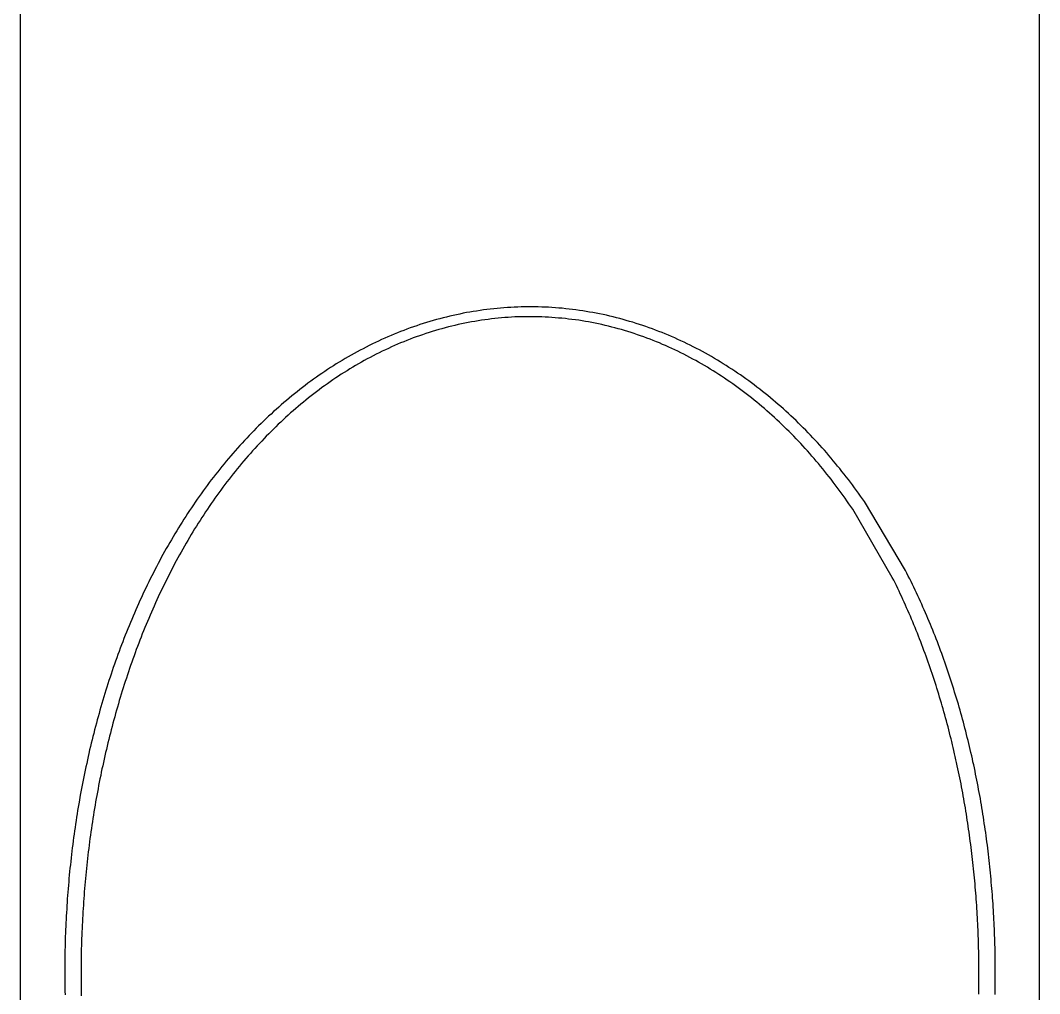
# Model space of a CAD drawing. Header units: millimetres. Extents: x 0 to 3800, y -67 to 2530.
# Drawn here: x 3283.58 to 3294.64, y 881.81 to 892.37 of the extents above; entities that cross this region are included whole.
import ezdxf

# ---------------------------------------------------------------- set-up
doc = ezdxf.new("R2010")
doc.units = ezdxf.units.MM
doc.layers.add('내부선 및 부속', color=4, linetype='Continuous')

msp = doc.modelspace()

# ---------------------------------------------------------------- linework, layer by layer
at = {"layer": '내부선 및 부속', "linetype": 'Continuous'}
for p, q in [((3283.575, 871.664), (3283.575, 913.941)), ((3294.639, 871.664), (3294.639, 913.941)), ((3293.183, 886.4), (3292.737, 887.148)), ((3293.04, 886.325), (3292.61, 887.065))]:
    msp.add_line(p, q, dxfattribs=at)
at = {"layer": '내부선 및 부속', "linetype": 'Continuous', "flags": 128}
for points in [[(3292.737, 887.148), (3292.716, 887.178), (3292.695, 887.209), (3292.673, 887.239), (3292.651, 887.269), (3292.629, 887.299), (3292.607, 887.329), (3292.585, 887.359), (3292.563, 887.388), (3292.54, 887.418), (3292.517, 887.447), (3292.494, 887.476), (3292.471, 887.506), (3292.447, 887.534), (3292.424, 887.563), (3292.4, 887.592), (3292.376, 887.62), (3292.352, 887.649), (3292.328, 887.677), (3292.303, 887.705), (3292.278, 887.733), (3292.254, 887.76), (3292.229, 887.788), (3292.203, 887.815), (3292.178, 887.842), (3292.152, 887.869), (3292.126, 887.896), (3292.1, 887.923), (3292.074, 887.949), (3292.048, 887.975), (3292.021, 888.001), (3291.995, 888.027), (3291.968, 888.053), (3291.94, 888.078), (3291.913, 888.104), (3291.886, 888.129), (3291.858, 888.154), (3291.83, 888.179), (3291.802, 888.203), (3291.774, 888.227), (3291.746, 888.251), (3291.717, 888.275), (3291.688, 888.299), (3291.659, 888.322), (3291.63, 888.345), (3291.601, 888.368), (3291.571, 888.391), (3291.542, 888.414), (3291.512, 888.436), (3291.482, 888.458), (3291.452, 888.48), (3291.421, 888.501), (3291.391, 888.523), (3291.36, 888.544), (3291.329, 888.564), (3291.298, 888.585), (3291.267, 888.605), (3291.236, 888.625), (3291.204, 888.645), (3291.173, 888.665), (3291.141, 888.684), (3291.109, 888.703), (3291.076, 888.722), (3291.044, 888.74), (3291.012, 888.758), (3290.979, 888.776), (3290.946, 888.794), (3290.913, 888.811), (3290.88, 888.828), (3290.847, 888.845), (3290.813, 888.861), (3290.78, 888.877), (3290.746, 888.893), (3290.712, 888.909), (3290.678, 888.924), (3290.644, 888.939), (3290.61, 888.954), (3290.575, 888.968), (3290.541, 888.982), (3290.506, 888.996), (3290.471, 889.009), (3290.436, 889.022), (3290.401, 889.035), (3290.366, 889.047), (3290.331, 889.059), (3290.296, 889.071), (3290.26, 889.083), (3290.225, 889.094), (3290.189, 889.104), (3290.153, 889.115), (3290.117, 889.125), (3290.081, 889.135), (3290.045, 889.144), (3290.009, 889.153), (3289.973, 889.162), (3289.936, 889.17), (3289.9, 889.178), (3289.863, 889.186), (3289.827, 889.193), (3289.79, 889.2), (3289.754, 889.206), (3289.754, 889.206), (3289.717, 889.212), (3289.68, 889.218), (3289.643, 889.224), (3289.606, 889.229), (3289.569, 889.234), (3289.532, 889.238), (3289.495, 889.242), (3289.458, 889.246), (3289.421, 889.249), (3289.384, 889.252), (3289.346, 889.254), (3289.309, 889.257), (3289.272, 889.258), (3289.235, 889.26), (3289.197, 889.261), (3289.16, 889.262), (3289.123, 889.262), (3289.085, 889.262), (3289.048, 889.262), (3289.011, 889.261), (3288.974, 889.26), (3288.936, 889.258), (3288.899, 889.256), (3288.862, 889.254), (3288.825, 889.252), (3288.787, 889.249), (3288.75, 889.245), (3288.713, 889.242), (3288.676, 889.237), (3288.639, 889.233), (3288.602, 889.228), (3288.565, 889.223), (3288.528, 889.217), (3288.492, 889.211), (3288.455, 889.205), (3288.418, 889.199), (3288.382, 889.192), (3288.345, 889.184), (3288.309, 889.176), (3288.272, 889.168), (3288.236, 889.16), (3288.2, 889.151), (3288.163, 889.142), (3288.127, 889.133), (3288.091, 889.123), (3288.055, 889.113), (3288.02, 889.102), (3287.984, 889.092), (3287.948, 889.08), (3287.913, 889.069), (3287.878, 889.057), (3287.842, 889.045), (3287.807, 889.033), (3287.772, 889.02), (3287.737, 889.007), (3287.702, 888.993), (3287.668, 888.98), (3287.633, 888.966), (3287.599, 888.951), (3287.565, 888.937), (3287.531, 888.922), (3287.497, 888.906), (3287.463, 888.891), (3287.429, 888.875), (3287.396, 888.859), (3287.362, 888.842), (3287.329, 888.825), (3287.296, 888.808), (3287.263, 888.791), (3287.23, 888.773), (3287.198, 888.755), (3287.165, 888.737), (3287.133, 888.718), (3287.101, 888.7), (3287.069, 888.681), (3287.037, 888.661), (3287.005, 888.642), (3286.974, 888.622), (3286.942, 888.602), (3286.911, 888.581), (3286.88, 888.561), (3286.849, 888.54), (3286.818, 888.519), (3286.788, 888.498), (3286.758, 888.476), (3286.727, 888.454), (3286.697, 888.432), (3286.668, 888.41), (3286.638, 888.387), (3286.609, 888.364), (3286.579, 888.341), (3286.55, 888.318), (3286.521, 888.295), (3286.493, 888.271), (3286.464, 888.247), (3286.436, 888.223), (3286.408, 888.199), (3286.38, 888.174), (3286.352, 888.149), (3286.324, 888.125), (3286.324, 888.125), (3286.297, 888.099), (3286.269, 888.074), (3286.242, 888.049), (3286.216, 888.023), (3286.189, 887.997), (3286.162, 887.971), (3286.136, 887.945), (3286.11, 887.918), (3286.084, 887.891), (3286.058, 887.865), (3286.033, 887.838), (3286.007, 887.81), (3285.982, 887.783), (3285.957, 887.756), (3285.932, 887.728), (3285.907, 887.7), (3285.883, 887.672), (3285.859, 887.644), (3285.834, 887.616), (3285.811, 887.587), (3285.787, 887.558), (3285.763, 887.53), (3285.74, 887.501), (3285.717, 887.472), (3285.694, 887.442), (3285.671, 887.413), (3285.648, 887.384), (3285.626, 887.354), (3285.604, 887.324), (3285.582, 887.294), (3285.56, 887.264), (3285.538, 887.234), (3285.516, 887.204), (3285.495, 887.173), (3285.474, 887.143), (3285.453, 887.112), (3285.432, 887.081), (3285.412, 887.05), (3285.391, 887.019), (3285.371, 886.988), (3285.351, 886.957), (3285.331, 886.925), (3285.311, 886.894), (3285.292, 886.862), (3285.272, 886.83), (3285.253, 886.799), (3285.234, 886.767), (3285.215, 886.735), (3285.196, 886.703), (3285.178, 886.67), (3285.159, 886.638), (3285.141, 886.606), (3285.123, 886.573), (3285.105, 886.54), (3285.088, 886.508), (3285.07, 886.475), (3285.053, 886.442), (3285.036, 886.409), (3285.019, 886.376), (3285.002, 886.343), (3284.985, 886.309), (3284.969, 886.276), (3284.952, 886.243), (3284.936, 886.209), (3284.92, 886.176), (3284.904, 886.142), (3284.889, 886.108), (3284.873, 886.074), (3284.858, 886.04), (3284.843, 886.006), (3284.828, 885.972), (3284.813, 885.938), (3284.798, 885.904), (3284.784, 885.87), (3284.769, 885.835), (3284.755, 885.801), (3284.741, 885.766), (3284.727, 885.732), (3284.713, 885.697), (3284.7, 885.663), (3284.686, 885.628), (3284.673, 885.593), (3284.66, 885.558), (3284.647, 885.523), (3284.634, 885.488), (3284.621, 885.453), (3284.609, 885.418), (3284.597, 885.383), (3284.584, 885.348), (3284.572, 885.312), (3284.56, 885.277), (3284.549, 885.242), (3284.537, 885.206), (3284.526, 885.171), (3284.514, 885.135), (3284.503, 885.1), (3284.492, 885.064), (3284.481, 885.028), (3284.471, 884.993), (3284.46, 884.957), (3284.46, 884.957), (3284.45, 884.921), (3284.439, 884.885), (3284.429, 884.849), (3284.419, 884.813), (3284.41, 884.778), (3284.4, 884.742), (3284.39, 884.706), (3284.381, 884.67), (3284.372, 884.633), (3284.363, 884.597), (3284.354, 884.561), (3284.345, 884.525), (3284.336, 884.489), (3284.327, 884.453), (3284.319, 884.416), (3284.311, 884.38), (3284.303, 884.344), (3284.295, 884.307), (3284.287, 884.271), (3284.279, 884.235), (3284.271, 884.198), (3284.264, 884.162), (3284.257, 884.125), (3284.249, 884.089), (3284.242, 884.052), (3284.236, 884.016), (3284.229, 883.979), (3284.222, 883.942), (3284.216, 883.906), (3284.209, 883.869), (3284.203, 883.833), (3284.197, 883.796), (3284.191, 883.759), (3284.185, 883.722), (3284.18, 883.686), (3284.174, 883.649), (3284.169, 883.612), (3284.163, 883.575), (3284.158, 883.538), (3284.153, 883.502), (3284.148, 883.465), (3284.143, 883.428), (3284.139, 883.391), (3284.134, 883.354), (3284.13, 883.317), (3284.126, 883.28), (3284.122, 883.243), (3284.118, 883.206), (3284.114, 883.169), (3284.11, 883.132), (3284.106, 883.095), (3284.103, 883.058), (3284.1, 883.021), (3284.096, 882.984), (3284.093, 882.947), (3284.09, 882.91), (3284.088, 882.873), (3284.085, 882.836), (3284.082, 882.799), (3284.08, 882.762), (3284.078, 882.725), (3284.075, 882.687), (3284.073, 882.65), (3284.071, 882.613), (3284.069, 882.576), (3284.068, 882.539), (3284.066, 882.502), (3284.065, 882.465), (3284.063, 882.427), (3284.062, 882.39), (3284.061, 882.353), (3284.06, 882.316), (3284.059, 882.279), (3284.059, 882.242), (3284.058, 882.204), (3284.058, 882.167), (3284.057, 882.13), (3284.057, 882.093), (3284.057, 882.056), (3284.057, 882.019), (3284.057, 881.981), (3284.057, 881.944), (3284.058, 881.907), (3284.058, 881.87), (3284.059, 881.833), (3284.06, 881.796)], [(3292.61, 887.065), (3292.59, 887.095), (3292.569, 887.125), (3292.548, 887.155), (3292.527, 887.185), (3292.506, 887.214), (3292.485, 887.244), (3292.463, 887.273), (3292.442, 887.303), (3292.42, 887.332), (3292.398, 887.361), (3292.376, 887.39), (3292.353, 887.418), (3292.331, 887.447), (3292.308, 887.475), (3292.285, 887.504), (3292.262, 887.532), (3292.239, 887.56), (3292.215, 887.588), (3292.192, 887.615), (3292.168, 887.643), (3292.144, 887.67), (3292.119, 887.698), (3292.095, 887.725), (3292.07, 887.752), (3292.046, 887.778), (3292.021, 887.805), (3291.996, 887.831), (3291.97, 887.857), (3291.945, 887.883), (3291.919, 887.909), (3291.893, 887.935), (3291.867, 887.96), (3291.841, 887.986), (3291.814, 888.011), (3291.788, 888.036), (3291.761, 888.06), (3291.734, 888.085), (3291.707, 888.109), (3291.679, 888.133), (3291.652, 888.157), (3291.624, 888.181), (3291.596, 888.204), (3291.568, 888.228), (3291.54, 888.251), (3291.512, 888.274), (3291.483, 888.296), (3291.454, 888.319), (3291.425, 888.341), (3291.396, 888.363), (3291.367, 888.384), (3291.337, 888.406), (3291.308, 888.427), (3291.278, 888.448), (3291.248, 888.468), (3291.218, 888.489), (3291.187, 888.509), (3291.157, 888.529), (3291.126, 888.549), (3291.095, 888.568), (3291.064, 888.587), (3291.033, 888.606), (3291.002, 888.625), (3290.97, 888.643), (3290.938, 888.661), (3290.906, 888.679), (3290.874, 888.696), (3290.842, 888.714), (3290.81, 888.731), (3290.777, 888.747), (3290.745, 888.764), (3290.712, 888.78), (3290.679, 888.795), (3290.646, 888.811), (3290.613, 888.826), (3290.579, 888.841), (3290.546, 888.855), (3290.512, 888.87), (3290.479, 888.883), (3290.445, 888.897), (3290.411, 888.91), (3290.377, 888.923), (3290.342, 888.936), (3290.308, 888.948), (3290.273, 888.96), (3290.239, 888.972), (3290.204, 888.983), (3290.169, 888.994), (3290.134, 889.005), (3290.099, 889.015), (3290.064, 889.025), (3290.029, 889.034), (3289.994, 889.043), (3289.958, 889.052), (3289.923, 889.061), (3289.887, 889.069), (3289.851, 889.077), (3289.816, 889.084), (3289.78, 889.091), (3289.744, 889.098), (3289.708, 889.104), (3289.708, 889.104), (3289.672, 889.11), (3289.636, 889.116), (3289.6, 889.121), (3289.563, 889.126), (3289.527, 889.13), (3289.491, 889.134), (3289.454, 889.138), (3289.418, 889.141), (3289.382, 889.144), (3289.345, 889.147), (3289.309, 889.149), (3289.272, 889.151), (3289.236, 889.153), (3289.199, 889.154), (3289.163, 889.155), (3289.126, 889.155), (3289.09, 889.155), (3289.053, 889.155), (3289.017, 889.154), (3288.98, 889.153), (3288.944, 889.152), (3288.907, 889.15), (3288.871, 889.147), (3288.834, 889.145), (3288.798, 889.142), (3288.761, 889.139), (3288.725, 889.135), (3288.689, 889.131), (3288.653, 889.126), (3288.616, 889.121), (3288.58, 889.116), (3288.544, 889.11), (3288.508, 889.104), (3288.472, 889.098), (3288.436, 889.091), (3288.4, 889.084), (3288.365, 889.077), (3288.329, 889.069), (3288.293, 889.061), (3288.258, 889.052), (3288.222, 889.044), (3288.187, 889.034), (3288.152, 889.025), (3288.117, 889.015), (3288.082, 889.005), (3288.047, 888.994), (3288.012, 888.983), (3287.977, 888.972), (3287.942, 888.96), (3287.908, 888.948), (3287.873, 888.936), (3287.839, 888.924), (3287.805, 888.911), (3287.771, 888.897), (3287.737, 888.884), (3287.703, 888.87), (3287.67, 888.856), (3287.636, 888.841), (3287.603, 888.827), (3287.57, 888.811), (3287.537, 888.796), (3287.504, 888.78), (3287.471, 888.764), (3287.438, 888.748), (3287.406, 888.731), (3287.374, 888.714), (3287.341, 888.697), (3287.309, 888.68), (3287.278, 888.662), (3287.246, 888.644), (3287.214, 888.625), (3287.183, 888.607), (3287.152, 888.588), (3287.121, 888.569), (3287.09, 888.549), (3287.059, 888.53), (3287.029, 888.51), (3286.998, 888.49), (3286.968, 888.469), (3286.938, 888.448), (3286.908, 888.427), (3286.878, 888.406), (3286.849, 888.385), (3286.82, 888.363), (3286.79, 888.341), (3286.761, 888.319), (3286.733, 888.297), (3286.704, 888.274), (3286.675, 888.251), (3286.647, 888.228), (3286.619, 888.205), (3286.591, 888.182), (3286.564, 888.158), (3286.536, 888.134), (3286.509, 888.11), (3286.482, 888.086), (3286.455, 888.061), (3286.428, 888.037), (3286.401, 888.012), (3286.375, 887.987), (3286.375, 887.987), (3286.348, 887.961), (3286.322, 887.936), (3286.297, 887.91), (3286.271, 887.884), (3286.245, 887.858), (3286.22, 887.832), (3286.195, 887.806), (3286.17, 887.779), (3286.145, 887.753), (3286.121, 887.726), (3286.096, 887.699), (3286.072, 887.671), (3286.048, 887.644), (3286.024, 887.616), (3286, 887.589), (3285.977, 887.561), (3285.954, 887.533), (3285.93, 887.505), (3285.908, 887.476), (3285.885, 887.448), (3285.862, 887.419), (3285.84, 887.391), (3285.818, 887.362), (3285.796, 887.333), (3285.774, 887.304), (3285.752, 887.274), (3285.731, 887.245), (3285.709, 887.216), (3285.688, 887.186), (3285.667, 887.156), (3285.646, 887.126), (3285.626, 887.096), (3285.605, 887.066), (3285.585, 887.036), (3285.565, 887.005), (3285.545, 886.975), (3285.526, 886.944), (3285.506, 886.914), (3285.487, 886.883), (3285.467, 886.852), (3285.448, 886.821), (3285.43, 886.79), (3285.411, 886.758), (3285.392, 886.727), (3285.374, 886.696), (3285.356, 886.664), (3285.338, 886.632), (3285.32, 886.601), (3285.302, 886.569), (3285.285, 886.537), (3285.267, 886.505), (3285.25, 886.473), (3285.233, 886.441), (3285.216, 886.408), (3285.2, 886.376), (3285.183, 886.344), (3285.167, 886.311), (3285.151, 886.278), (3285.135, 886.246), (3285.119, 886.213), (3285.103, 886.18), (3285.087, 886.147), (3285.072, 886.114), (3285.057, 886.081), (3285.042, 886.048), (3285.027, 886.015), (3285.012, 885.981), (3284.997, 885.948), (3284.983, 885.914), (3284.969, 885.881), (3284.955, 885.847), (3284.941, 885.814), (3284.927, 885.78), (3284.913, 885.746), (3284.899, 885.712), (3284.886, 885.678), (3284.873, 885.644), (3284.86, 885.61), (3284.847, 885.576), (3284.834, 885.542), (3284.821, 885.508), (3284.809, 885.474), (3284.797, 885.439), (3284.784, 885.405), (3284.772, 885.37), (3284.76, 885.336), (3284.749, 885.301), (3284.737, 885.267), (3284.726, 885.232), (3284.714, 885.197), (3284.703, 885.163), (3284.692, 885.128), (3284.681, 885.093), (3284.671, 885.058), (3284.66, 885.023), (3284.649, 884.988), (3284.639, 884.953), (3284.629, 884.918), (3284.619, 884.883), (3284.609, 884.848), (3284.609, 884.848), (3284.599, 884.813), (3284.59, 884.778), (3284.58, 884.742), (3284.571, 884.707), (3284.562, 884.672), (3284.553, 884.636), (3284.544, 884.601), (3284.535, 884.566), (3284.526, 884.53), (3284.518, 884.495), (3284.509, 884.459), (3284.501, 884.424), (3284.493, 884.388), (3284.485, 884.353), (3284.477, 884.317), (3284.469, 884.282), (3284.461, 884.246), (3284.454, 884.21), (3284.447, 884.175), (3284.439, 884.139), (3284.432, 884.103), (3284.425, 884.067), (3284.418, 884.032), (3284.412, 883.996), (3284.405, 883.96), (3284.399, 883.924), (3284.392, 883.888), (3284.386, 883.852), (3284.38, 883.816), (3284.374, 883.78), (3284.368, 883.744), (3284.363, 883.708), (3284.357, 883.672), (3284.352, 883.636), (3284.346, 883.6), (3284.341, 883.564), (3284.336, 883.528), (3284.331, 883.492), (3284.327, 883.456), (3284.322, 883.42), (3284.317, 883.384), (3284.313, 883.348), (3284.309, 883.312), (3284.304, 883.275), (3284.3, 883.239), (3284.296, 883.203), (3284.293, 883.167), (3284.289, 883.131), (3284.285, 883.094), (3284.282, 883.058), (3284.279, 883.022), (3284.275, 882.986), (3284.272, 882.949), (3284.269, 882.913), (3284.267, 882.877), (3284.264, 882.84), (3284.261, 882.804), (3284.259, 882.768), (3284.256, 882.731), (3284.254, 882.695), (3284.252, 882.659), (3284.25, 882.622), (3284.248, 882.586), (3284.246, 882.55), (3284.245, 882.513), (3284.243, 882.477), (3284.242, 882.441), (3284.24, 882.404), (3284.239, 882.368), (3284.238, 882.331), (3284.237, 882.295), (3284.236, 882.259), (3284.236, 882.222), (3284.235, 882.186), (3284.235, 882.149), (3284.234, 882.113), (3284.234, 882.077), (3284.234, 882.04), (3284.234, 882.004), (3284.234, 881.967), (3284.234, 881.931), (3284.235, 881.895), (3284.235, 881.858), (3284.236, 881.822), (3284.236, 881.785)], [(3293.979, 881.803), (3293.979, 881.836), (3293.98, 881.87), (3293.98, 881.903), (3293.98, 881.936), (3293.981, 881.969), (3293.981, 882.003), (3293.981, 882.036), (3293.981, 882.069), (3293.98, 882.102), (3293.98, 882.135), (3293.98, 882.169), (3293.979, 882.202), (3293.979, 882.235), (3293.978, 882.268), (3293.977, 882.302), (3293.976, 882.335), (3293.975, 882.368), (3293.974, 882.401), (3293.973, 882.435), (3293.972, 882.468), (3293.971, 882.501), (3293.971, 882.501), (3293.969, 882.534), (3293.968, 882.567), (3293.966, 882.601), (3293.964, 882.634), (3293.962, 882.667), (3293.96, 882.7), (3293.958, 882.733), (3293.956, 882.766), (3293.954, 882.8), (3293.951, 882.833), (3293.949, 882.866), (3293.946, 882.899), (3293.944, 882.932), (3293.941, 882.965), (3293.938, 882.998), (3293.935, 883.031), (3293.932, 883.064), (3293.929, 883.097), (3293.926, 883.131), (3293.922, 883.164), (3293.919, 883.197), (3293.915, 883.23), (3293.912, 883.263), (3293.908, 883.296), (3293.904, 883.329), (3293.9, 883.362), (3293.896, 883.395), (3293.892, 883.428), (3293.887, 883.461), (3293.883, 883.494), (3293.878, 883.527), (3293.874, 883.56), (3293.869, 883.593), (3293.864, 883.626), (3293.859, 883.659), (3293.854, 883.691), (3293.849, 883.724), (3293.844, 883.757), (3293.839, 883.79), (3293.833, 883.823), (3293.828, 883.856), (3293.822, 883.889), (3293.816, 883.922), (3293.81, 883.954), (3293.804, 883.987), (3293.798, 884.02), (3293.792, 884.053), (3293.786, 884.086), (3293.779, 884.118), (3293.773, 884.151), (3293.766, 884.184), (3293.759, 884.217), (3293.753, 884.249), (3293.746, 884.282), (3293.738, 884.315), (3293.731, 884.347), (3293.724, 884.38), (3293.717, 884.412), (3293.709, 884.445), (3293.701, 884.478), (3293.694, 884.51), (3293.686, 884.543), (3293.678, 884.575), (3293.67, 884.607), (3293.662, 884.64), (3293.653, 884.672), (3293.645, 884.704), (3293.636, 884.737), (3293.628, 884.769), (3293.619, 884.801), (3293.61, 884.834), (3293.601, 884.866), (3293.592, 884.898), (3293.583, 884.93), (3293.573, 884.962), (3293.564, 884.994), (3293.554, 885.026), (3293.544, 885.058), (3293.535, 885.09), (3293.525, 885.122), (3293.515, 885.154), (3293.504, 885.185), (3293.494, 885.217), (3293.484, 885.249), (3293.473, 885.281), (3293.462, 885.312), (3293.452, 885.344), (3293.441, 885.375), (3293.43, 885.407), (3293.419, 885.438), (3293.407, 885.47), (3293.396, 885.501), (3293.384, 885.532), (3293.373, 885.563), (3293.361, 885.595), (3293.349, 885.626), (3293.337, 885.657), (3293.325, 885.688), (3293.313, 885.719), (3293.3, 885.75), (3293.3, 885.75), (3293.288, 885.781), (3293.275, 885.811), (3293.262, 885.842), (3293.249, 885.873), (3293.236, 885.903), (3293.223, 885.934), (3293.21, 885.965), (3293.196, 885.995), (3293.183, 886.025), (3293.169, 886.056), (3293.155, 886.086), (3293.142, 886.116), (3293.127, 886.146), (3293.113, 886.176), (3293.099, 886.206), (3293.084, 886.236), (3293.07, 886.266), (3293.055, 886.296), (3293.04, 886.326), (3293.04, 886.326)], [(3294.155, 881.799), (3294.156, 881.833), (3294.156, 881.867), (3294.157, 881.901), (3294.157, 881.935), (3294.157, 881.969), (3294.158, 882.003), (3294.158, 882.036), (3294.158, 882.07), (3294.158, 882.104), (3294.157, 882.138), (3294.157, 882.172), (3294.157, 882.206), (3294.156, 882.24), (3294.155, 882.273), (3294.155, 882.307), (3294.154, 882.341), (3294.153, 882.375), (3294.152, 882.409), (3294.151, 882.443), (3294.15, 882.477), (3294.148, 882.51), (3294.148, 882.51), (3294.147, 882.544), (3294.145, 882.578), (3294.144, 882.612), (3294.142, 882.646), (3294.14, 882.679), (3294.138, 882.713), (3294.136, 882.747), (3294.134, 882.781), (3294.131, 882.814), (3294.129, 882.848), (3294.126, 882.882), (3294.124, 882.916), (3294.121, 882.949), (3294.118, 882.983), (3294.115, 883.017), (3294.112, 883.051), (3294.109, 883.084), (3294.106, 883.118), (3294.103, 883.152), (3294.099, 883.185), (3294.096, 883.219), (3294.092, 883.253), (3294.088, 883.286), (3294.084, 883.32), (3294.08, 883.354), (3294.076, 883.387), (3294.072, 883.421), (3294.068, 883.454), (3294.063, 883.488), (3294.059, 883.522), (3294.054, 883.555), (3294.049, 883.589), (3294.044, 883.622), (3294.039, 883.656), (3294.034, 883.689), (3294.029, 883.723), (3294.024, 883.756), (3294.018, 883.79), (3294.013, 883.823), (3294.007, 883.857), (3294.001, 883.89), (3293.996, 883.924), (3293.99, 883.957), (3293.984, 883.991), (3293.977, 884.024), (3293.971, 884.057), (3293.965, 884.091), (3293.958, 884.124), (3293.951, 884.158), (3293.945, 884.191), (3293.938, 884.224), (3293.931, 884.258), (3293.924, 884.291), (3293.916, 884.324), (3293.909, 884.357), (3293.902, 884.39), (3293.894, 884.424), (3293.886, 884.457), (3293.878, 884.49), (3293.871, 884.523), (3293.862, 884.556), (3293.854, 884.589), (3293.846, 884.622), (3293.838, 884.655), (3293.829, 884.688), (3293.82, 884.721), (3293.812, 884.754), (3293.803, 884.787), (3293.794, 884.82), (3293.785, 884.852), (3293.775, 884.885), (3293.766, 884.918), (3293.757, 884.951), (3293.747, 884.983), (3293.737, 885.016), (3293.727, 885.048), (3293.717, 885.081), (3293.707, 885.114), (3293.697, 885.146), (3293.687, 885.178), (3293.676, 885.211), (3293.666, 885.243), (3293.655, 885.275), (3293.644, 885.308), (3293.633, 885.34), (3293.622, 885.372), (3293.611, 885.404), (3293.599, 885.436), (3293.588, 885.468), (3293.576, 885.5), (3293.565, 885.532), (3293.553, 885.564), (3293.541, 885.595), (3293.529, 885.627), (3293.516, 885.659), (3293.504, 885.69), (3293.492, 885.722), (3293.479, 885.754), (3293.466, 885.785), (3293.453, 885.816), (3293.453, 885.816), (3293.44, 885.848), (3293.427, 885.879), (3293.414, 885.91), (3293.4, 885.941), (3293.387, 885.972), (3293.373, 886.003), (3293.359, 886.034), (3293.345, 886.065), (3293.331, 886.096), (3293.317, 886.127), (3293.303, 886.158), (3293.288, 886.188), (3293.274, 886.219), (3293.259, 886.249), (3293.244, 886.28), (3293.229, 886.31), (3293.214, 886.34), (3293.199, 886.371), (3293.183, 886.401), (3293.183, 886.401)]]:
    msp.add_lwpolyline(points, dxfattribs=at)

doc.saveas('drawing.dxf')
